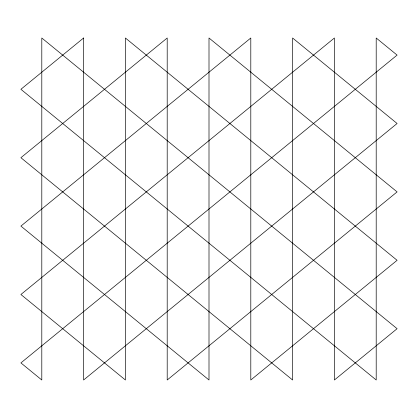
<?xml version="1.0" encoding="UTF-8"?>
<svg xmlns="http://www.w3.org/2000/svg" width="418" height="418" viewBox="0 0 418 418"><rect width="100%" height="100%" fill="white"/><g stroke="black" fill="none" stroke-linecap="round" stroke-linejoin="round"><path stroke-width="0.63" d="M83.6 38.001L20.9 89.3L376.2 379.999L376.2 38.001L397.1 55.098L20.9 362.902L41.8 379.999L41.8 38.001L397.1 328.7L334.4 379.999L334.4 38.001L20.9 294.502L125.4 379.999L125.4 38.001L397.1 260.299L250.8 379.999L250.8 38.001L20.9 226.101L209 379.999L209 38.001L397.1 191.899L167.2 379.999L167.2 38.001L20.9 157.701L292.6 379.999L292.6 38.001L397.1 123.498L83.6 379.999L83.6 38.001"/></g></svg>
